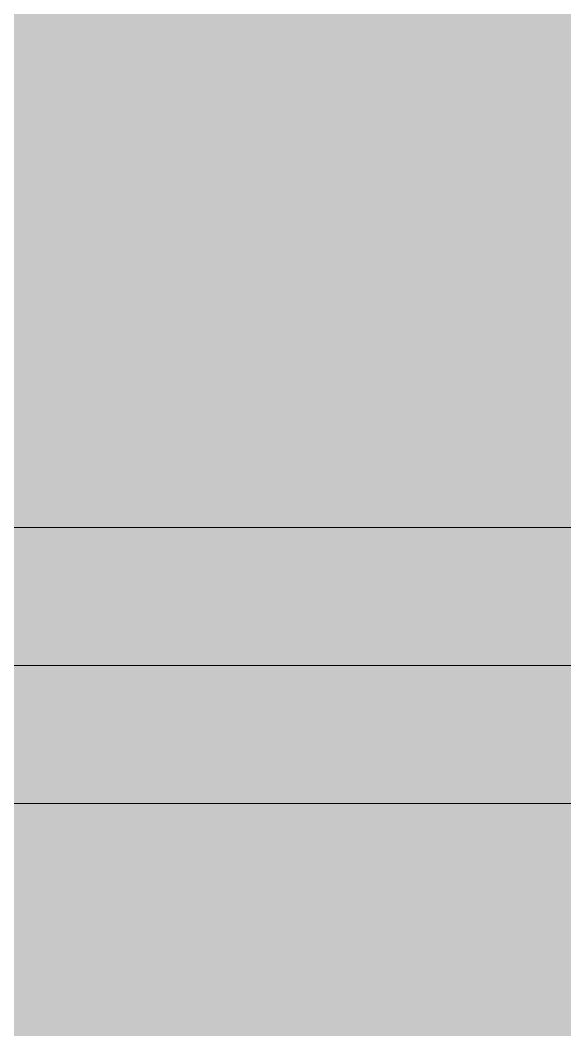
# Model space of a CAD drawing. Header units: centimetres. Extents: x -4381 to 5639, y -3920 to 4826.
# Drawn here: x 86.9693 to 87.1669, y 35.6215 to 35.9876 of the extents above; entities that cross this region are included whole.
import ezdxf
from ezdxf.xclip import XClip

# ---------------------------------------------------------------- set-up
doc = ezdxf.new("R2010")
doc.units = ezdxf.units.CM
doc.header["$MEASUREMENT"] = 0
doc.header["$XCLIPFRAME"] = 0
doc.set_wipeout_variables(frame=1)
doc.linetypes.add('Wipeout_Contour', pattern=[100, 0, -100])
for name, color, linetype in [('Dalles', 7, 'Continuous'), ('Drawing & Figure', 7, 'Continuous'), ('Structural - Bearing', 7, 'Continuous')]:
    doc.layers.add(name, color=color, linetype=linetype)
for name, color, linetype, lineweight in [('Dalles_Pen_No__1', 7, 'Continuous', 5), ('Structural - Bearing_Pen_No__1', 7, 'Continuous', 5), ('Structural - Bearing_Pen_No__18', 9, 'Continuous', 5)]:
    doc.layers.add(name, color=color, linetype=linetype, lineweight=lineweight)
doc.layers.add('Structural - Bearing_Pen_No__102', color=7, linetype='Continuous', lineweight=5, true_color=0xcccccc)

# ---------------------------------------------------------------- blocks, each defined once
blk = doc.blocks.new('Drawing_7_7', base_point=(-363.09186, 32.20361))
at = {"color": 254, "linetype": 'Wipeout_Contour', "lineweight": 0, "ltscale": 751.168155}
blk.add_wipeout([(84.26688, 38.80361), (84.26688, 35.70361), (84.81688, 35.70361), (84.81688, 38.70361), (87.81688, 38.70361), (87.81688, 35.70361), (87.96688, 35.70361), (87.96688, 38.80361)], dxfattribs=at).dxf.layer = 'Structural - Bearing'
at = {"color": 254, "linetype": 'Wipeout_Contour', "lineweight": 0, "ltscale": 472.016766}
blk.add_wipeout([(87.76688, 35.75361), (86.86688, 35.75361), (86.86688, 35.70361), (87.81688, 35.70361), (87.81688, 35.75361)], dxfattribs=at).dxf.layer = 'Structural - Bearing'
at = {"layer": 'Dalles', "linetype": 'Continuous', "lineweight": 0, "ltscale": 10, "true_color": 0x000000}
blk.add_hatch(color=18, dxfattribs=at).paths.add_polyline_path([(84.26688, 35.40361), (88.26688, 35.40361), (88.26688, 35.70361), (84.26688, 35.70361)])
at = {"layer": 'Structural - Bearing_Pen_No__18', "linetype": 'Continuous', "ltscale": 10}
blk.add_hatch(color=256, dxfattribs=at).paths.add_polyline_path([(87.76688, 35.75361), (86.86688, 35.75361), (86.86688, 35.70361), (87.81688, 35.70361), (87.81688, 35.75361)])
at = {"layer": 'Dalles_Pen_No__1', "linetype": 'Continuous', "ltscale": 10}
blk.add_line((88.26688, 35.70361), (84.26688, 35.70361), dxfattribs=at)
at = {"color": 254, "linetype": 'Wipeout_Contour', "lineweight": 0, "ltscale": 471.975828}
blk.add_wipeout([(86.86688, 35.80361), (86.86688, 35.75361), (87.76688, 35.75361), (87.76688, 35.80361), (87.71688, 35.80361)], dxfattribs=at).dxf.layer = 'Structural - Bearing'
at = {"layer": 'Structural - Bearing_Pen_No__18', "linetype": 'Continuous', "ltscale": 10}
blk.add_hatch(color=256, dxfattribs=at).paths.add_polyline_path([(86.86688, 35.80361), (86.86688, 35.75361), (87.76688, 35.75361), (87.76688, 35.80361), (87.71688, 35.80361)])
at = {"layer": 'Structural - Bearing_Pen_No__1', "linetype": 'Continuous', "ltscale": 10}
blk.add_line((87.76688, 35.75361), (86.86688, 35.75361), dxfattribs=at)
at = {"color": 254, "linetype": 'Wipeout_Contour', "lineweight": 0, "ltscale": 2166.836388}
blk.add_wipeout([(87.71688, 38.60361), (86.34188, 38.60361), (86.34188, 36.55361), (86.80688, 36.55361), (86.80688, 36.10779), (86.7771, 36.10779), (86.77658, 36.10588), (86.80688, 36.10588), (86.80688, 36.10467), (86.80688, 36.00261), (86.80837, 36.00261), (86.80837, 36.40298), (86.81854, 36.40343), (86.83123, 36.40327), (86.83688, 36.40261), (86.83688, 36.33253), (86.83837, 36.33253), (86.83837, 36.40298), (86.84854, 36.40343), (86.86123, 36.40327), (86.86688, 36.40261), (86.86688, 35.80361), (87.71688, 35.80361)], dxfattribs=at).dxf.layer = 'Structural - Bearing'
at = {"layer": 'Structural - Bearing_Pen_No__102', "linetype": 'Continuous', "ltscale": 10}
blk.add_hatch(color=256, dxfattribs=at).paths.add_polyline_path([(87.71688, 38.60361), (86.34188, 38.60361), (86.34188, 36.55361), (86.80688, 36.55361), (86.80688, 36.10779), (86.7771, 36.10779), (86.77658, 36.10588), (86.80688, 36.10588), (86.80688, 36.10467), (86.80688, 36.00261), (86.80837, 36.00261), (86.80837, 36.40298), (86.81854, 36.40343), (86.83123, 36.40327), (86.83688, 36.40261), (86.83688, 36.33253), (86.83837, 36.33253), (86.83837, 36.40298), (86.84854, 36.40343), (86.86123, 36.40327), (86.86688, 36.40261), (86.86688, 35.80361), (87.71688, 35.80361)])
at = {"layer": 'Structural - Bearing_Pen_No__1', "linetype": 'Continuous', "ltscale": 10}
blk.add_line((87.71688, 35.80361), (86.86688, 35.80361), dxfattribs=at)

msp = doc.modelspace()

# ---------------------------------------------------------------- block references
at = {"layer": 'Drawing & Figure', "color": 151, "linetype": 'Continuous', "lineweight": 5, "ltscale": 10, "true_color": 0x80c2ff}
ref = msp.add_blockref('Drawing_7_7', (-363.09186, 32.20361), dxfattribs=at)
XClip(ref).set_block_clipping_path([(51.7463984619, 23.6253966175), (100.4426918859, 45.1170657245)])

doc.saveas('drawing.dxf')
